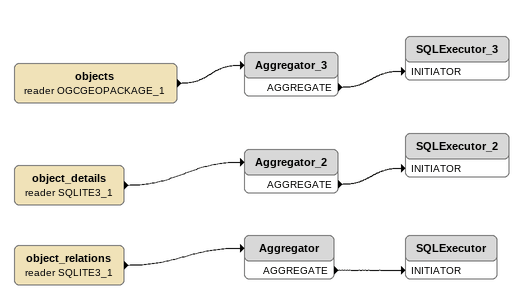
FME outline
objects (reader OGCGEOPACKAGE_1)
    -> Aggregator_3
Aggregator_3
    AGGREGATE -> SQLExecutor_3 [INITIATOR]
SQLExecutor_3
object_details (reader SQLITE3_1)
    -> Aggregator_2
Aggregator_2
    AGGREGATE -> SQLExecutor_2 [INITIATOR]
SQLExecutor_2
object_relations (reader SQLITE3_1)
    -> Aggregator
Aggregator
    AGGREGATE -> SQLExecutor [INITIATOR]
SQLExecutor
